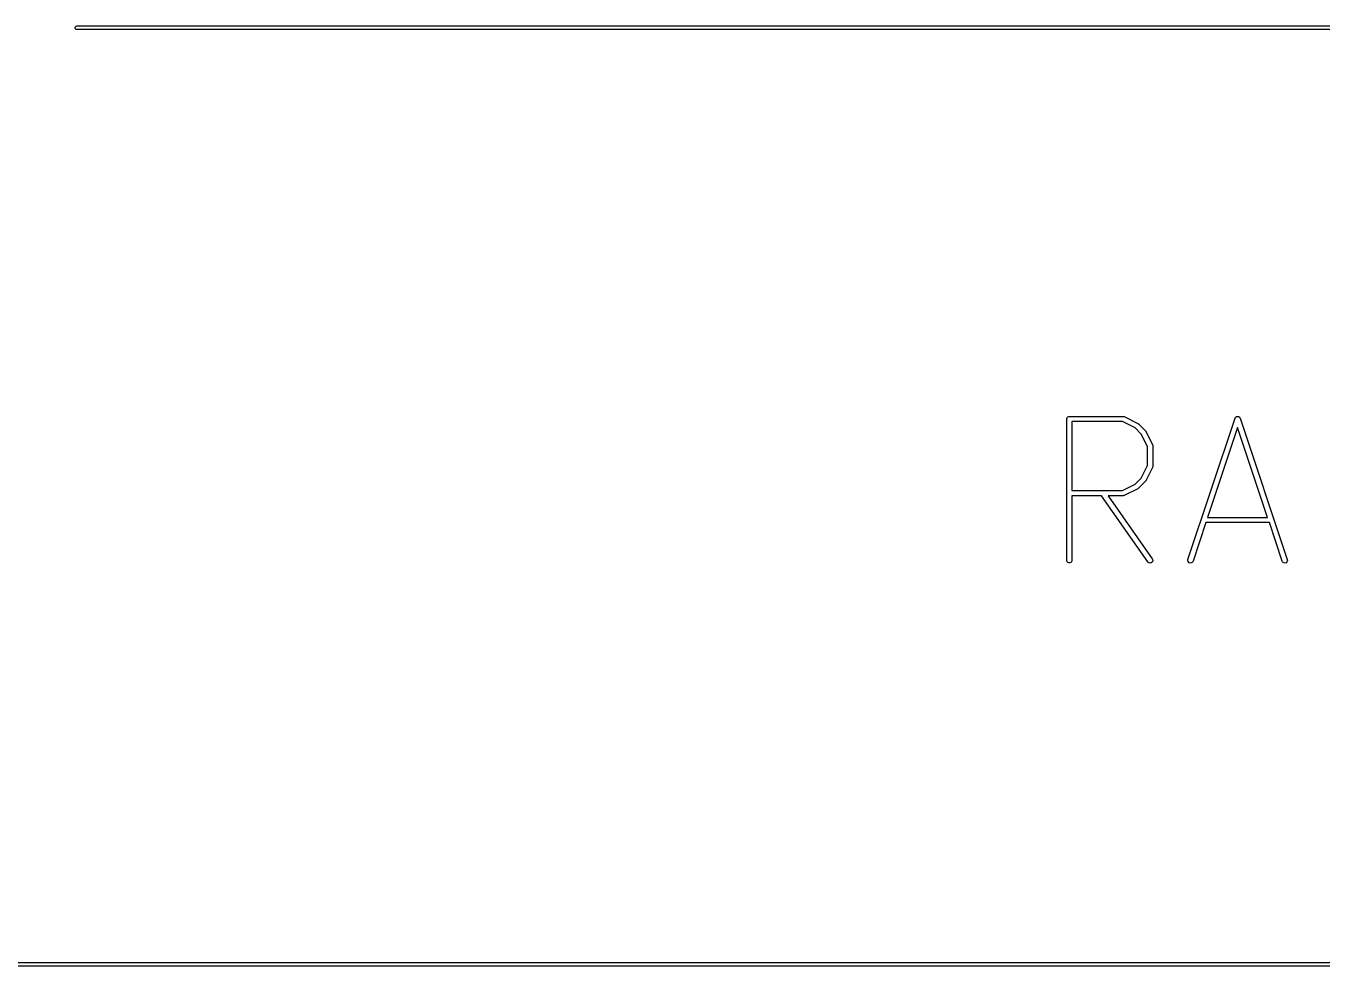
# Model space of a CAD drawing. Header units: inches. Extents: x 0.4 to 11.3, y -7.9 to -0.4.
# Drawn here: x 2.895 to 4.339, y -6.338 to -5.291 of the extents above; entities that cross this region are included whole.
import ezdxf

# ---------------------------------------------------------------- set-up
doc = ezdxf.new("R2010")
doc.units = ezdxf.units.IN
doc.header["$MEASUREMENT"] = 0
doc.layers.add('User.Drawings', color=9, linetype='CONTINUOUS', true_color=0xc2c2c2)

msp = doc.modelspace()

# ---------------------------------------------------------------- linework, layer by layer
at = {"layer": 'User.Drawings', "linetype": 'CONTINUOUS'}
for p, q in [((2.9498, -5.2918), (2.9509, -5.2907)), ((2.9498, -5.2933), (2.9498, -5.2918)), ((2.9509, -5.2944), (2.9498, -5.2933)), ((2.9509, -5.2907), (2.9516, -5.2906)), ((2.9516, -5.2945), (2.9509, -5.2944)), ((2.9516, -5.2906), (10.8511, -5.2906)), ((10.8774, -5.2945), (2.9516, -5.2945)), ((4.0542, -5.7279), (4.0547, -5.7268)), ((4.0542, -5.7285), (4.0542, -5.7279)), ((4.0542, -5.8859), (4.0542, -5.7285)), ((4.0547, -5.7268), (4.0555, -5.726)), ((4.0555, -5.726), (4.0566, -5.7256)), ((4.0566, -5.7256), (4.0571, -5.7255)), ((4.0571, -5.7255), (4.1171, -5.7255)), ((4.1164, -5.7314), (4.0601, -5.7314)), ((4.0601, -5.7314), (4.0601, -5.808)), ((4.1304, -5.7384), (4.1164, -5.7314)), ((4.1171, -5.7255), (4.1177, -5.7256)), ((4.1177, -5.7256), (4.1178, -5.7256)), ((4.1178, -5.7256), (4.1179, -5.7256)), ((4.1179, -5.7256), (4.1184, -5.7258)), ((4.1184, -5.7258), (4.1334, -5.7333)), ((4.1893, -5.885), (4.2418, -5.7275)), ((4.2418, -5.7275), (4.242, -5.727)), ((4.242, -5.727), (4.2422, -5.7268)), ((4.2422, -5.7268), (4.2423, -5.7266)), ((4.2423, -5.7266), (4.2426, -5.7264)), ((4.2426, -5.7264), (4.2428, -5.7261)), ((4.2428, -5.7261), (4.243, -5.726)), ((4.243, -5.726), (4.2431, -5.7259)), ((4.2431, -5.7259), (4.2435, -5.7258)), ((4.2435, -5.7258), (4.2438, -5.7256)), ((4.2438, -5.7256), (4.244, -5.7256)), ((4.244, -5.7256), (4.2442, -5.7255)), ((4.2442, -5.7255), (4.2446, -5.7255)), ((4.2446, -5.7255), (4.245, -5.7255)), ((4.245, -5.7255), (4.2452, -5.7256)), ((4.2452, -5.7256), (4.2454, -5.7256)), ((4.2454, -5.7256), (4.2457, -5.7258)), ((4.2457, -5.7258), (4.2461, -5.7259)), ((4.2461, -5.7259), (4.2462, -5.726)), ((4.2462, -5.726), (4.2464, -5.7261)), ((4.2464, -5.7261), (4.2467, -5.7264)), ((4.2467, -5.7264), (4.2469, -5.7266)), ((4.2469, -5.7266), (4.247, -5.7268)), ((4.247, -5.7268), (4.2472, -5.727)), ((4.2472, -5.727), (4.2474, -5.7275)), ((4.2474, -5.7275), (4.2999, -5.885)), ((4.1372, -5.7452), (4.1304, -5.7384)), ((4.1334, -5.7333), (4.1337, -5.7335)), ((4.1337, -5.7335), (4.1338, -5.7335)), ((4.1338, -5.7335), (4.1338, -5.7336)), ((4.1338, -5.7336), (4.1339, -5.7336)), ((4.1339, -5.7336), (4.134, -5.7337)), ((4.134, -5.7337), (4.1342, -5.7339)), ((4.1342, -5.7339), (4.1417, -5.7414)), ((4.1442, -5.7591), (4.1372, -5.7452)), ((4.1417, -5.7414), (4.1419, -5.7416)), ((4.1419, -5.7416), (4.142, -5.7416)), ((4.142, -5.7416), (4.142, -5.7417)), ((4.142, -5.7417), (4.1421, -5.7418)), ((4.1421, -5.7418), (4.1421, -5.7419)), ((4.1421, -5.7419), (4.1423, -5.7421)), ((4.1423, -5.7421), (4.1498, -5.7571)), ((4.2446, -5.7378), (4.2112, -5.838)), ((4.278, -5.838), (4.2446, -5.7378)), ((4.1442, -5.7802), (4.1442, -5.7591)), ((4.1498, -5.7571), (4.15, -5.7577)), ((4.15, -5.7577), (4.15, -5.7578)), ((4.15, -5.7578), (4.15, -5.7579)), ((4.15, -5.7579), (4.1501, -5.7584)), ((4.1501, -5.7584), (4.1501, -5.7809)), ((4.1372, -5.7942), (4.1442, -5.7802)), ((4.1498, -5.7823), (4.1423, -5.7973)), ((4.15, -5.7817), (4.1498, -5.7823)), ((4.1501, -5.7809), (4.15, -5.7815)), ((4.15, -5.7815), (4.15, -5.7816)), ((4.15, -5.7816), (4.15, -5.7817)), ((4.1164, -5.808), (4.1304, -5.801)), ((4.1304, -5.801), (4.1372, -5.7942)), ((4.1417, -5.798), (4.1342, -5.8055)), ((4.1419, -5.7978), (4.1417, -5.798)), ((4.142, -5.7978), (4.1419, -5.7978)), ((4.1421, -5.7976), (4.142, -5.7977)), ((4.142, -5.7977), (4.142, -5.7978)), ((4.1423, -5.7973), (4.1421, -5.7975)), ((4.1421, -5.7975), (4.1421, -5.7976)), ((4.0601, -5.808), (4.1164, -5.808)), ((4.0931, -5.8139), (4.0601, -5.8139)), ((4.0601, -5.8139), (4.0601, -5.8859)), ((4.1447, -5.8876), (4.0931, -5.8139)), ((4.1171, -5.8139), (4.1003, -5.8139)), ((4.1003, -5.8139), (4.1495, -5.8842)), ((4.1177, -5.8138), (4.1171, -5.8139)), ((4.1178, -5.8138), (4.1177, -5.8138)), ((4.1179, -5.8138), (4.1178, -5.8138)), ((4.1184, -5.8136), (4.1179, -5.8138)), ((4.1334, -5.8061), (4.1184, -5.8136)), ((4.1337, -5.8059), (4.1334, -5.8061)), ((4.1338, -5.8059), (4.1337, -5.8059)), ((4.1339, -5.8058), (4.1338, -5.8058)), ((4.1338, -5.8058), (4.1338, -5.8059)), ((4.134, -5.8057), (4.1339, -5.8058)), ((4.1342, -5.8055), (4.134, -5.8057)), ((4.2092, -5.8439), (4.1949, -5.8869)), ((4.28, -5.8439), (4.2092, -5.8439)), ((4.2112, -5.838), (4.278, -5.838)), ((4.2943, -5.8869), (4.28, -5.8439)), ((4.0542, -5.8865), (4.0542, -5.8859)), ((4.0547, -5.8876), (4.0542, -5.8865)), ((4.0555, -5.8884), (4.0547, -5.8876)), ((4.0566, -5.8888), (4.0555, -5.8884)), ((4.0577, -5.8888), (4.0566, -5.8888)), ((4.0588, -5.8884), (4.0577, -5.8888)), ((4.0596, -5.8876), (4.0588, -5.8884)), ((4.06, -5.8865), (4.0596, -5.8876)), ((4.0601, -5.8859), (4.06, -5.8865)), ((4.1451, -5.8881), (4.1447, -5.8876)), ((4.146, -5.8887), (4.1451, -5.8881)), ((4.1472, -5.8889), (4.146, -5.8887)), ((4.1483, -5.8886), (4.1472, -5.8889)), ((4.1493, -5.888), (4.1483, -5.8886)), ((4.1499, -5.887), (4.1493, -5.888)), ((4.1495, -5.8842), (4.1498, -5.8847)), ((4.1498, -5.8847), (4.1501, -5.8859)), ((4.1501, -5.8859), (4.1499, -5.887)), ((4.1892, -5.8856), (4.1893, -5.885)), ((4.1893, -5.8867), (4.1892, -5.8856)), ((4.1898, -5.8877), (4.1893, -5.8867)), ((4.1906, -5.8885), (4.1898, -5.8877)), ((4.1917, -5.8889), (4.1906, -5.8885)), ((4.1929, -5.8888), (4.1917, -5.8889)), ((4.1939, -5.8883), (4.1929, -5.8888)), ((4.1947, -5.8874), (4.1939, -5.8883)), ((4.1949, -5.8869), (4.1947, -5.8874)), ((4.2945, -5.8874), (4.2943, -5.8869)), ((4.2953, -5.8883), (4.2945, -5.8874)), ((4.2963, -5.8888), (4.2953, -5.8883)), ((4.2975, -5.8889), (4.2963, -5.8888)), ((4.2986, -5.8885), (4.2975, -5.8889)), ((4.2994, -5.8877), (4.2986, -5.8885)), ((4.2999, -5.8867), (4.2994, -5.8877)), ((4.2999, -5.885), (4.3, -5.8856)), ((4.3, -5.8856), (4.2999, -5.8867)), ((1.2193, -6.3339), (11.1004, -6.3339)), ((11.1267, -6.3378), (1.2193, -6.3378))]:
    msp.add_line(p, q, dxfattribs=at)

doc.saveas('drawing.dxf')
